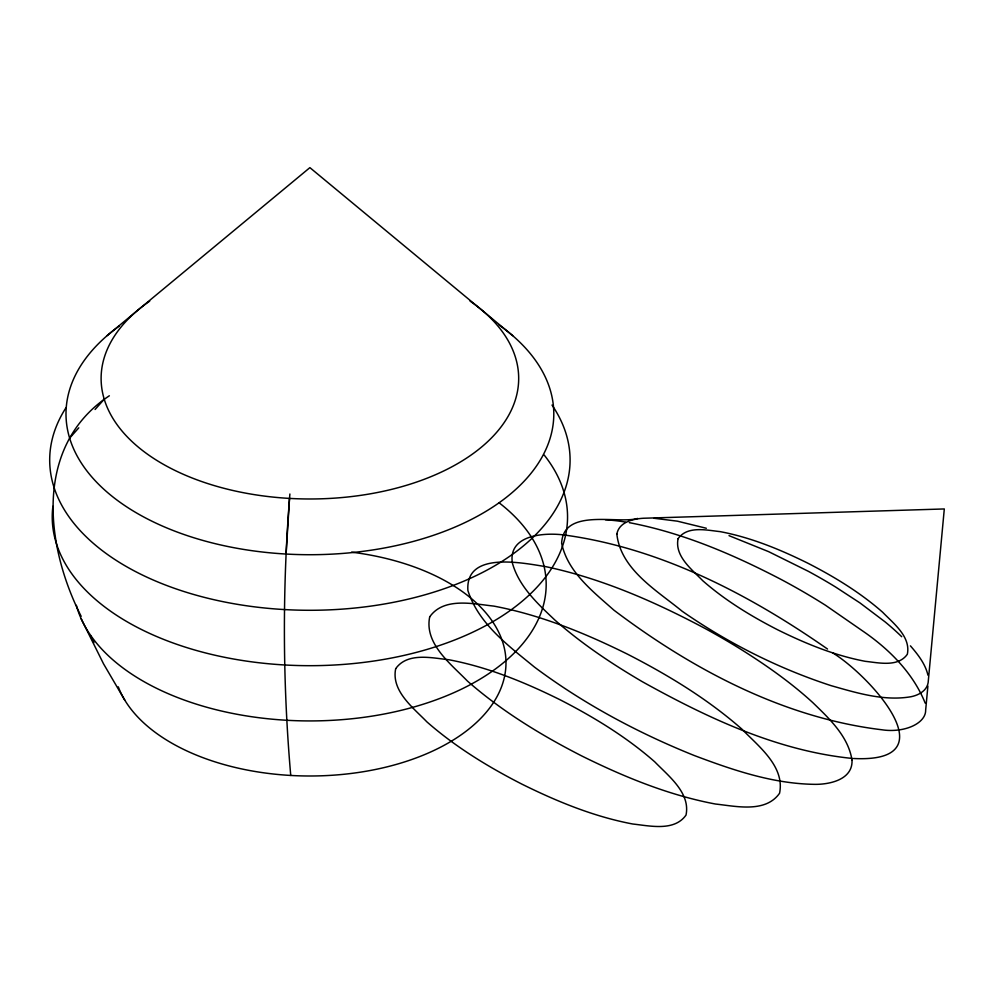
<?xml version="1.0" encoding="UTF-8"?>
<svg xmlns="http://www.w3.org/2000/svg" width="994" height="994" viewBox="0 0 994 994"><rect width="100%" height="100%" fill="white"/><g stroke="black" fill="none" stroke-linecap="round" stroke-linejoin="round"><path stroke-width="1.49" d="M289.888 494.006C282.296 587.628 282.582 681.884 290.745 775.457M286.086 554.043L289.515 498.404M927.887 686.084L925.65 710.238A34.703 20.029 0 0 1 881.877 729.77C783.446 717.892 692.085 669.248 613.87 610.13C593.008 591.529 567.611 572.072 561.635 543.221C563.362 507.561 617.982 524.335 637.688 518.433M109.34 395.786C33.572 445.921 45.115 545.221 81.16 616.305M69.63 438.143L78.787 427.83M95.076 409.503L104.233 399.19M107.091 335.661L309.892 167.638L512.693 335.661M853.498 758.497C951.631 763.504 868.048 674.106 832.475 652.76M654.214 518.272L677.349 521.167L706.336 528.261M852.405 758.447C777.358 750.967 707.467 717.854 642.298 681.685C611.496 663.644 581.652 643.677 554.851 620.02C537.717 603.768 518.843 586.46 512.345 562.927C508.195 535.356 542.463 532.585 562.654 534.797C659.171 547.446 748.557 593.927 827.53 649.045M629.289 522.658C682.592 532.796 733.025 554.391 780.936 579.365A716.935 413.914 0 0 1 825.505 605.271L862.171 630.643A296.361 171.105 0 0 1 925.203 703.156M729.024 535.654L768.673 551.67L808.321 571.302A615.038 355.082 0 0 1 835.805 587.143L860.021 602.96L885.045 621.846A397.6 229.552 0 0 1 901.72 636.719M910.429 645.851C917.86 654.462 925.364 663.868 927.949 675.199M124.735 700.049L103.538 663.843L81.197 618.815M90.578 635.713L93.933 642.633M351.578 552.155A196.091 113.217 0 0 1 505.486 670.851A196.091 113.217 0 0 1 323.882 775.705A196.091 113.217 0 0 1 118.286 686.842M499.05 502.753A236.286 136.426 0 0 1 401.427 710.275A236.286 136.426 0 0 1 76.364 605.296M544.265 455.14A257.657 148.752 0 0 1 355.641 663.321A257.657 148.752 0 0 1 52.893 506.319M552.018 405.067A260.192 150.218 0 0 1 312.215 610.279A260.192 150.218 0 0 1 66.101 407.565M499.199 325.113A243.903 140.813 0 0 1 476.797 516.582A243.903 140.813 0 0 1 144.403 517.34A243.903 140.813 0 0 1 119.379 325.982M470.1 301.145A208.777 120.535 0 0 1 453.065 466.174A208.777 120.535 0 0 1 166.719 466.174A208.777 120.535 0 0 1 149.696 301.145M605.421 519.787A112.707 65.07 0 0 1 625.462 522.061M616.852 534.089C620.716 569.574 656.885 590.448 682.12 611.211C727.807 643.019 778.103 668.353 831.046 685.636C856.753 692.917 884.001 701.379 910.964 696.732C918.419 695.266 926.743 690.905 928.135 682.704L944.3 508.953L643.429 518.247C633.041 518.893 619.026 522.024 616.852 534.089M852.02 760.224C852.877 779.905 829.071 784.738 813.726 784.328C772.338 783.595 732.479 769.94 694.135 755.465C637.576 732.74 583.341 703.653 534.474 667.098C508.58 645.802 478.437 623.81 467.888 590.498C465.316 551.285 520.856 562.641 545.967 566.692C600.985 578.309 653.095 600.997 702.621 627.164A758.422 437.869 0 0 1 741.686 649.815C766.697 665.558 791.013 682.667 812.844 702.659C829.456 718.786 848.329 736.343 852.02 760.224M395.687 668.676C391.077 690.942 413.193 707.703 426.923 721.905C455.476 746.966 488.166 766.871 521.9 784.129C557.149 801.574 594.002 816.695 632.793 824.014C649.952 825.852 674.305 831.667 686.022 815.092C690.619 792.839 668.515 776.066 654.785 761.864C626.22 736.803 593.53 716.898 559.796 699.639C524.559 682.195 487.706 667.073 448.915 659.755C431.756 657.916 407.403 652.101 395.687 668.676M429.706 616.852C424.165 643.665 450.804 663.868 467.354 680.989C501.759 711.195 541.158 735.162 581.801 755.974C624.269 776.985 668.676 795.212 715.419 804.022C736.094 806.233 765.442 813.254 779.557 793.274C785.098 766.449 758.459 746.258 741.909 729.136C707.504 698.931 668.105 674.963 627.462 654.151C584.994 633.141 540.587 614.913 493.844 606.104C473.169 603.892 443.821 596.872 429.706 616.852M678.082 538.673C674.454 556.242 691.911 569.487 702.758 580.707C725.297 600.488 751.116 616.205 777.743 629.836C805.575 643.603 834.674 655.543 865.302 661.321C878.858 662.774 898.079 667.372 907.336 654.276C910.964 636.707 893.507 623.474 882.66 612.254C860.121 592.461 834.301 576.756 807.675 563.113C779.843 549.347 750.743 537.406 720.116 531.628C706.56 530.175 687.339 525.577 678.082 538.673"/></g></svg>
